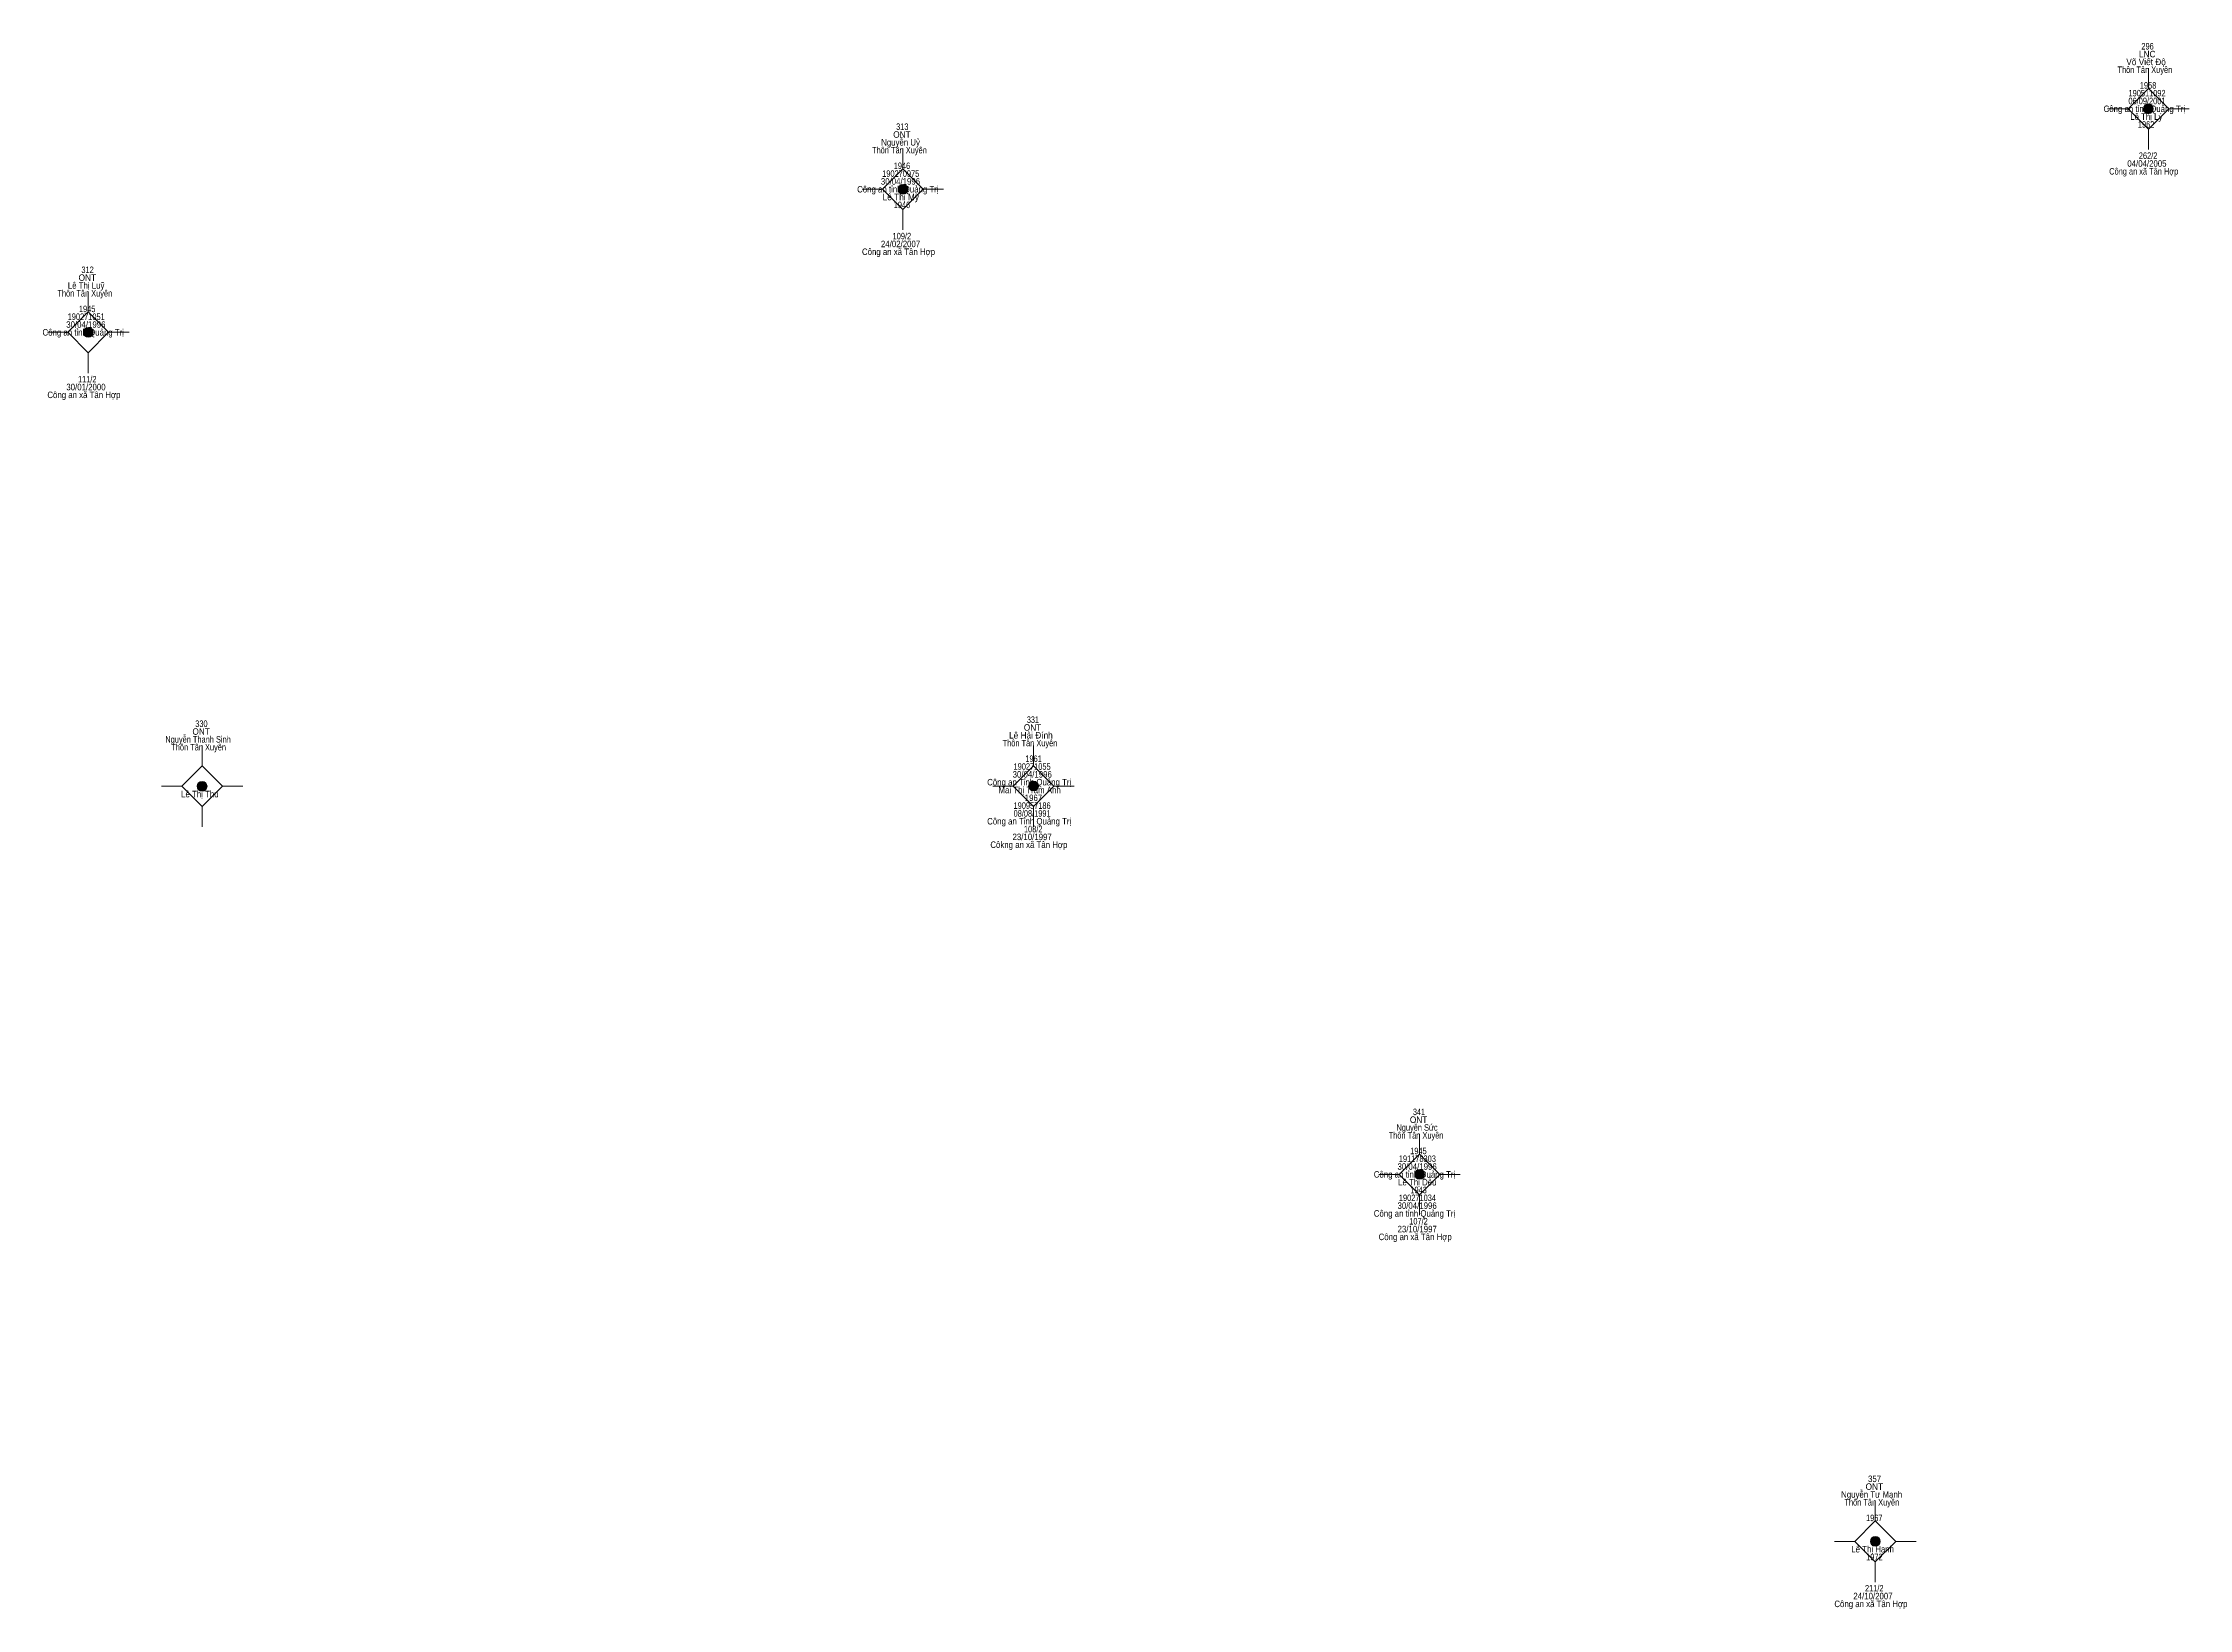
# Model space of a CAD drawing. Header units: metres. Extents: x 550999 to 552168, y 1840994 to 1841978.
# Drawn here: x 551592 to 551723.8, y 1841001.4 to 1841097.6 of the extents above; entities that cross this region are included whole.
import ezdxf
from ezdxf.enums import TextEntityAlignment as Align

# ---------------------------------------------------------------- set-up
doc = ezdxf.new("R2010")
doc.units = ezdxf.units.M
doc.header["$LTSCALE"] = 0.16
doc.layers.add('11', color=7, linetype='Continuous', lineweight=13)
doc.layers.add('15', color=7, linetype='Continuous')

msp = doc.modelspace()

# ---------------------------------------------------------------- hatches: boundary and pattern name
at = {"layer": '11'}
for points in [[(551721.5995, 1841093.58, 1), (551720.9995, 1841093.58, 1)], [(551645.1095, 1841088.64, 1), (551644.5095, 1841088.64, 1)], [(551595.0795, 1841079.85, 1), (551594.4795, 1841079.85, 1)], [(551602.0695, 1841051.97, 1), (551601.4695, 1841051.97, 1)], [(551653.1295, 1841051.98, 1), (551652.5295, 1841051.98, 1)], [(551676.8395, 1841028.13, 1), (551676.2395, 1841028.13, 1)], [(551704.8295, 1841005.59, 1), (551704.2295, 1841005.59, 1)]]:
    msp.add_hatch(color=256, dxfattribs=at).paths.add_polyline_path(points)

# ---------------------------------------------------------------- linework, layer by layer
for p, q in [((551721.3, 1841096.08), (551721.3, 1841094.83)), ((551720.05, 1841093.58), (551718.8, 1841093.58)), ((551723.8, 1841093.58), (551722.55, 1841093.58)), ((551721.3, 1841092.33), (551721.3, 1841091.08)), ((551644.81, 1841091.14), (551644.81, 1841089.89)), ((551643.56, 1841088.64), (551642.31, 1841088.64)), ((551647.31, 1841088.64), (551646.06, 1841088.64)), ((551644.81, 1841087.39), (551644.81, 1841086.14)), ((551594.78, 1841082.35), (551594.78, 1841081.1)), ((551593.53, 1841079.85), (551592.28, 1841079.85)), ((551597.28, 1841079.85), (551596.03, 1841079.85)), ((551594.78, 1841078.6), (551594.78, 1841077.35)), ((551601.77, 1841054.47), (551601.77, 1841053.22)), ((551652.83, 1841054.48), (551652.83, 1841053.23)), ((551600.52, 1841051.97), (551599.27, 1841051.97)), ((551604.27, 1841051.97), (551603.02, 1841051.97)), ((551651.58, 1841051.98), (551650.33, 1841051.98)), ((551655.33, 1841051.98), (551654.08, 1841051.98)), ((551601.77, 1841050.72), (551601.77, 1841049.47)), ((551652.83, 1841050.73), (551652.83, 1841049.48)), ((551676.54, 1841030.63), (551676.54, 1841029.38)), ((551675.29, 1841028.13), (551674.04, 1841028.13)), ((551679.04, 1841028.13), (551677.79, 1841028.13)), ((551676.54, 1841026.88), (551676.54, 1841025.63)), ((551704.53, 1841008.09), (551704.53, 1841006.84)), ((551703.28, 1841005.59), (551702.03, 1841005.59)), ((551707.03, 1841005.59), (551705.78, 1841005.59)), ((551704.53, 1841004.34), (551704.53, 1841003.09))]:
    msp.add_line(p, q, dxfattribs=at)
for points in [[(551721.3, 1841094.83), (551720.05, 1841093.58), (551721.3, 1841092.33), (551722.55, 1841093.58)], [(551644.81, 1841089.89), (551643.56, 1841088.64), (551644.81, 1841087.39), (551646.06, 1841088.64)], [(551594.78, 1841081.1), (551593.53, 1841079.85), (551594.78, 1841078.6), (551596.03, 1841079.85)], [(551601.77, 1841053.22), (551600.52, 1841051.97), (551601.77, 1841050.72), (551603.02, 1841051.97)], [(551652.83, 1841053.23), (551651.58, 1841051.98), (551652.83, 1841050.73), (551654.08, 1841051.98)], [(551676.54, 1841029.38), (551675.29, 1841028.13), (551676.54, 1841026.88), (551677.79, 1841028.13)], [(551704.53, 1841006.84), (551703.28, 1841005.59), (551704.53, 1841004.34), (551705.78, 1841005.59)]]:
    msp.add_lwpolyline(points, close=True, dxfattribs=at)
for centre in [(551721.2995, 1841093.58), (551644.8095, 1841088.64), (551594.7795, 1841079.85), (551601.7695, 1841051.97), (551652.8295, 1841051.98), (551676.5395, 1841028.13), (551704.5295, 1841005.59)]:
    msp.add_circle(centre, 0.3, dxfattribs=at)

# ---------------------------------------------------------------- texts
at = {"layer": '15'}
for s, width, p in [('296', 0.85, (551721.25, 1841097.22)), ('Thôn Tân Xuyên', 0.85, (551721.085, 1841095.78)), ('Võ Viết Độ', 0.95, (551721.16, 1841096.26)), ('LNC', 0.95, (551721.23, 1841096.74)), (' 190511092', 0.85, (551721.155, 1841094.34)), (' 1958', 0.85, (551721.22, 1841094.82)), (' Công an tỉnh Quảng Trị', 0.9, (551720.985, 1841093.38)), (' 06/09/2001', 0.85, (551721.15, 1841093.86)), ('Lê Thị Lý', 0.9, (551721.175, 1841092.9)), ('ONT', 0.95, (551644.75, 1841091.8)), ('313', 0.85, (551644.77, 1841092.28)), ('1962 ', 0.85, (551721.225, 1841092.42)), ('Thôn Tân Xuyên', 0.85, (551644.595, 1841090.84)), ('Nguyễn Uỷ', 0.9, (551644.665, 1841091.32)), (' 262/2', 0.85, (551721.22, 1841090.5)), ('30/04/1996', 0.9, (551644.66, 1841088.92)), ('190270975', 0.85, (551644.675, 1841089.4)), ('1946', 0.85, (551644.75, 1841089.88)), (' Công an xã Tân Hợp ', 0.85, (551721.015, 1841089.54)), (' 04/04/2005', 0.9, (551721.145, 1841090.02)), ('Công an tỉnh Quảng Trị', 0.9, (551644.5, 1841088.44)), ('Lê Thị Mỹ', 0.95, (551644.68, 1841087.96)), ('1946', 0.85, (551644.75, 1841087.48)), ('24/02/2007', 0.9, (551644.665, 1841085.08)), ('109/2', 0.85, (551644.745, 1841085.56)), ('Công an xã Tân Hợp', 0.9, (551644.54, 1841084.6)), ('Lê Thị Luỹ', 0.9, (551594.645, 1841082.53)), ('ONT', 0.95, (551594.72, 1841083.01)), ('312', 0.85, (551594.735, 1841083.49)), ('Thôn Tân Xuyên', 0.85, (551594.565, 1841082.05)), ('1945', 0.85, (551594.71, 1841081.09)), ('Công an tỉnh Quảng Trị', 0.9, (551594.47, 1841079.65)), ('30/04/1996', 0.9, (551594.63, 1841080.13)), ('190271051', 0.85, (551594.65, 1841080.61)), ('Công an xã Tân Hợp', 0.9, (551594.51, 1841075.81)), ('30/01/2000', 0.9, (551594.635, 1841076.29)), ('111/2', 0.85, (551594.715, 1841076.77)), ('Nguyễn Thanh Sinh', 0.85, (551601.52, 1841054.65)), ('ONT', 0.95, (551601.71, 1841055.13)), ('330', 0.85, (551601.725, 1841055.61)), ('Lê Hải Đính', 0.95, (551652.67, 1841054.9)), ('ONT', 0.95, (551652.77, 1841055.38)), ('331', 0.8, (551652.795, 1841055.86)), ('Thôn Tân Xuyên', 0.85, (551601.555, 1841054.17)), ('Thôn Tân Xuyên', 0.85, (551652.615, 1841054.42)), (' 1961', 0.85, (551652.77, 1841053.46)), (' Công an Tỉnh Quảng Trị', 0.9, (551652.5, 1841052.02)), (' 30/04/1996', 0.9, (551652.685, 1841052.5)), (' 190271055', 0.85, (551652.68, 1841052.98)), ('Lê Thị Thu', 0.9, (551601.63, 1841051.29)), ('Mai Thị Trâm Anh', 0.9, (551652.59, 1841051.54)), (' 1967', 0.9, (551652.76, 1841051.06)), (' Công an Tỉnh Quảng Trị', 0.9, (551652.5, 1841049.62)), (' 08/08/1991', 0.85, (551652.68, 1841050.1)), (' 190957186', 0.85, (551652.68, 1841050.58)), ('Côkng an xã Tân Hợp', 0.9, (551652.545, 1841048.18)), (' 23/10/1997', 0.9, (551652.68, 1841048.66)), (' 108/2', 0.85, (551652.75, 1841049.14)), ('Nguyễn Sức', 0.85, (551676.385, 1841030.81)), ('ONT', 0.95, (551676.48, 1841031.29)), ('341', 0.8, (551676.505, 1841031.77)), ('Thôn Tân Xuyên', 0.85, (551676.325, 1841030.33)), ('30/04/1996', 0.9, (551676.39, 1841028.41)), ('191178303', 0.85, (551676.405, 1841028.89)), ('1945', 0.85, (551676.47, 1841029.37)), ('Công an tỉnh Quảng Trị', 0.9, (551676.23, 1841027.93)), ('Lê Thị Dễu', 0.9, (551676.4, 1841027.45)), ('1943', 0.85, (551676.48, 1841026.97)), ('30/04/1996', 0.9, (551676.39, 1841026.01)), ('190271034', 0.85, (551676.41, 1841026.49)), ('Công an tỉnh Quảng Trị', 0.9, (551676.23, 1841025.53)), ('23/10/1997', 0.9, (551676.395, 1841024.57)), ('107/2', 0.85, (551676.475, 1841025.05)), ('Công an xã Tân Hợp', 0.9, (551676.27, 1841024.09)), ('ONT', 0.95, (551704.47, 1841008.75)), ('357', 0.9, (551704.485, 1841009.23)), ('Nguyễn Tư Mạnh', 0.9, (551704.305, 1841008.27)), ('Thôn Tân Xuyên', 0.85, (551704.315, 1841007.79)), ('1967', 0.85, (551704.465, 1841006.83)), ('Lê Thị Hạnh', 0.9, (551704.365, 1841004.91)), ('1972', 0.85, (551704.475, 1841004.43)), ('24/10/2007', 0.9, (551704.385, 1841002.03)), ('211/2', 0.85, (551704.465, 1841002.51)), ('Công an xã Tân Hợp', 0.9, (551704.26, 1841001.55))]:
    msp.add_text(s, height=0.4, dxfattribs=dict(at, width=width)).set_placement(p, align=Align.CENTER)

doc.saveas('drawing.dxf')
